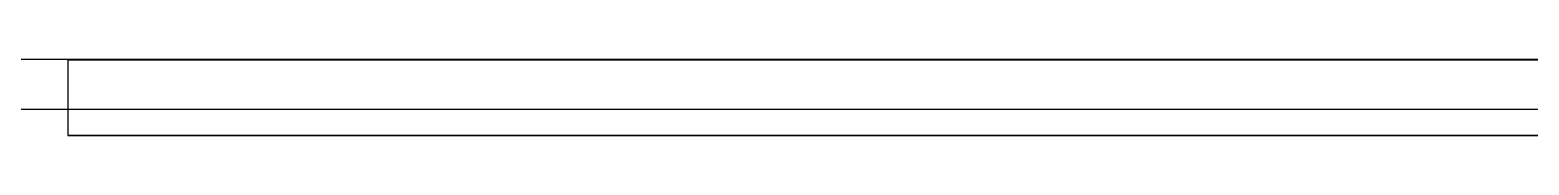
# Model space of a CAD drawing. Extents: x -23.2 to 18.8, y -18.4 to 11.3.
# Drawn here: x 1.788 to 4.773, y 7.408 to 7.56 of the extents above; entities that cross this region are included whole.
import ezdxf

# ---------------------------------------------------------------- set-up
doc = ezdxf.new("R2010")
doc.units = 0
doc.layers.add('COVERING', color=8, linetype='Continuous')
doc.layers.add('VIGAS', color=5, linetype='Continuous')

msp = doc.modelspace()

# ---------------------------------------------------------------- linework, layer by layer
at = {"layer": 'COVERING'}
for p, q in [((-5.8757, 7.5603), (5.9888, 7.5603)), ((5.8688, 7.4603), (-5.6912, 7.4603))]:
    msp.add_line(p, q, dxfattribs=at)
at = {"layer": 'VIGAS'}
for p, q in [((5.7888, 7.5584), (1.8638, 7.5584)), ((1.8638, 7.5584), (1.8638, 7.4084)), ((1.8638, 7.4084), (5.7888, 7.4084)), ((5.7888, 7.4084), (1.8638, 7.4084)), ((1.8638, 7.4084), (1.8638, 7.4084)), ((1.8638, 7.4084), (5.7888, 7.4084))]:
    msp.add_line(p, q, dxfattribs=at)

doc.saveas('drawing.dxf')
